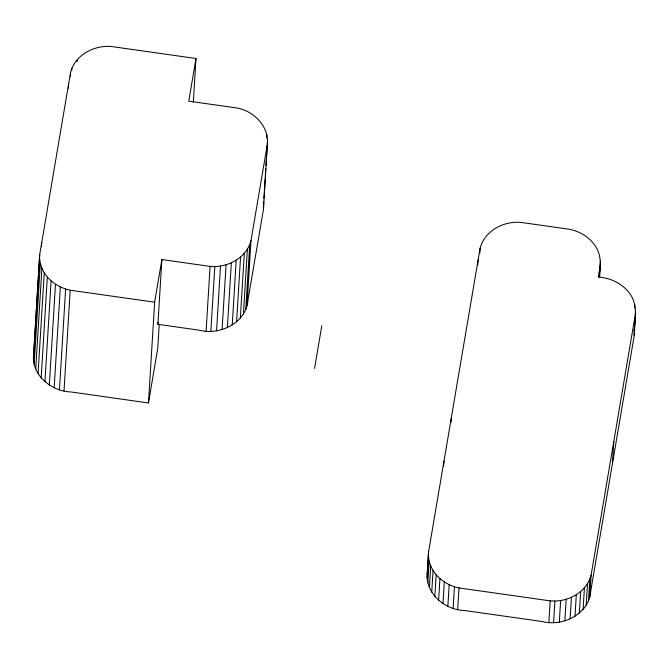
<?xml version="1.0" encoding="UTF-8"?>
<svg xmlns="http://www.w3.org/2000/svg" width="669" height="669" viewBox="0 0 669 669"><rect width="100%" height="100%" fill="white"/><g stroke="black" fill="none" stroke-linecap="round" stroke-linejoin="round"><path stroke-width="1" d="M159.23 324.49L157.784 348.139L148.476 402.964L70.73 391.925C51.27 391.39 31.326 374.916 33.567 354.252M33.45 359.228L39.714 254.379L70.621 72.227C75.187 54.791 94.379 44.907 111.539 46.529L196 58.512L193.333 102.148M263.753 201.444L263.444 209.506L248.007 299.687C246.535 322.684 220.126 335.662 199.395 330.218L157.917 324.331L161.881 259.555L210.074 266.396C227.234 268.018 246.426 258.134 250.984 240.698L267.424 143.835C268.988 126.098 253.618 111.021 236.951 108.002L188.758 101.161L196 58.512M634.421 328.253L634.112 336.315L590.76 590.986C589.28 613.983 562.88 626.962 542.149 621.518L464.403 610.488C443.982 610.12 422.908 591.388 427.817 569.871M427.123 577.782L428.536 552.101L480.133 248.115C484.691 230.68 503.891 220.795 521.051 222.417L569.812 229.342C580.274 231.474 590.008 237.629 595.753 246.727C601.857 255.876 600.402 267.199 599.533 277.51M634.128 335.428C634.956 320.76 639.054 303.216 627.823 291.14C620.447 282.569 609.434 277.827 598.27 277.05L600.285 265.175M33.55 355.139L39.714 254.379M34.178 364.187L40.341 263.419L39.613 258.46M41.478 246.61L41.729 242.496M35.733 369.004L41.896 268.236L40.341 263.419M38.083 373.586L44.246 272.818L41.896 268.236M41.177 377.843L47.34 277.075L44.246 272.818M44.948 381.664L51.112 280.896L47.34 277.075M49.314 384.976L55.477 284.216L51.112 280.896M68.355 88.216L68.606 84.102M70.37 76.383L70.563 73.264M71.759 70.379L71.884 68.305M54.189 387.719L60.352 286.951L55.477 284.216M77.169 61.699L77.303 59.625M59.457 389.818L65.621 289.05L60.352 286.951M64.023 390.972L70.186 290.212L65.621 289.05M148.476 402.964L154.639 302.196L161.881 259.555M206.111 331.172L210.074 266.396M210.844 331.331L214.808 266.555M216.564 330.795L220.519 266.011M222.108 329.533L226.072 264.757M227.376 327.584L231.332 262.808M232.235 324.992L236.199 260.208M236.592 321.797L240.556 257.013M240.355 318.076L244.31 253.3M243.432 313.912L247.396 249.136M245.766 309.396L249.729 244.62M247.028 305.474L250.984 240.698M266.613 137.881L266.797 134.795M263.937 198.358L264.439 190.13M264.573 188.073L265.133 178.815M265.259 176.767L265.76 168.538M265.953 165.452L266.454 157.223M266.58 155.166L267.148 145.917M267.274 143.86L267.525 139.746M263.469 208.611L267.424 143.835M427.215 573.701L428.536 552.101M427.842 582.741L429.164 561.149L428.436 556.19M429.398 587.558L430.719 565.966L429.164 561.149M431.748 592.14L433.069 570.548L430.719 565.966M434.842 596.397L436.163 574.805L433.069 570.548M443.681 466.168L443.999 461.033M438.613 600.218L439.934 578.626L436.163 574.805M450.981 422.499L451.232 418.384M442.987 603.538L444.308 581.938L439.934 578.626M447.854 606.273L449.175 584.681L444.308 581.938M453.13 608.372L454.452 586.78L449.175 584.681M477.8 265.133L478.118 259.99M457.688 609.534L459.009 587.934L454.452 586.78M479.815 253.258L480.133 248.115M548.856 622.471L550.177 600.879L459.009 587.934M553.589 622.63L554.91 601.038C570.598 600.72 587.006 590.995 591.095 575.181L635.45 313.836M559.309 622.095L560.63 600.503M564.862 620.832L566.183 599.24M570.122 618.884L571.443 597.292M574.989 616.291L576.31 594.691M599.374 277.535L599.625 273.42M599.75 271.363L600.377 261.086M579.346 613.097L580.667 591.505M583.1 609.375L584.422 587.783M586.178 605.211L587.499 583.619M588.511 600.695L589.832 579.103M589.774 596.773L591.095 575.181M612.47 463.057L613.791 441.465M634.638 307.882L634.822 304.796M634.547 326.196L635.107 316.947M635.232 314.89L635.55 309.747M157.917 324.331L158.26 322.299M314.555 368.46L321.797 325.811M34.144 351.317L34.529 349.36M550.177 600.879L554.91 601.038M70.186 290.212L154.639 302.196M633.936 329.357L634.229 331.339M263.277 202.548L263.561 204.522"/></g></svg>
